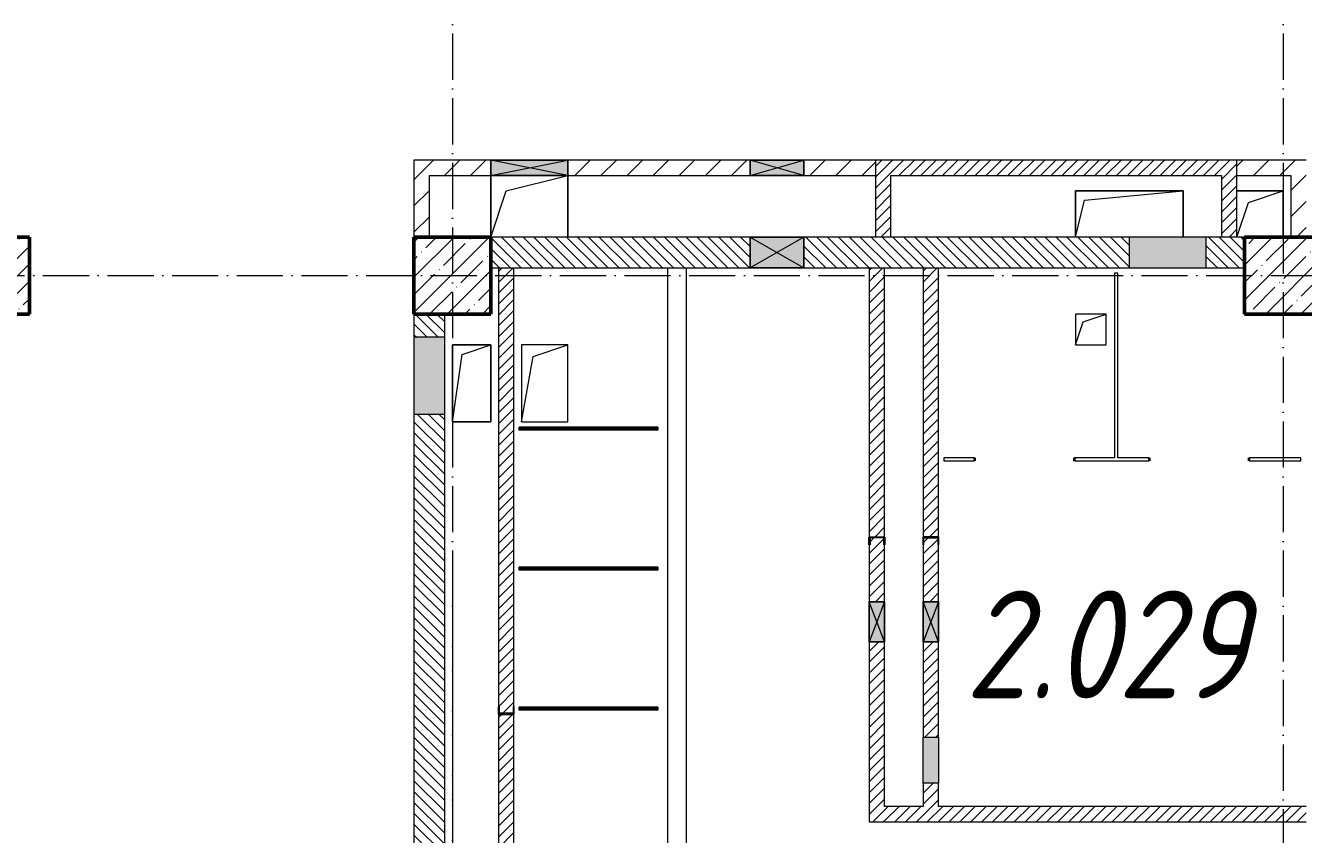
# Model space of a CAD drawing. Header units: millimetres. Extents: x -12989 to 629078, y -109036 to 555275.
# Drawn here: x 591543 to 599850, y 139083 to 144341 of the extents above; entities that cross this region are included whole.
import ezdxf

# ---------------------------------------------------------------- set-up
doc = ezdxf.new("R2010")
doc.units = ezdxf.units.MM
doc.linetypes.add('50_200_ШТРИХ_1Т_ш5_п1_п1_', pattern=[700, 500, -100, 0, -100])
for name, color, linetype, lineweight in [('A-DETL-GENF-OTLN', 7, 'Continuous', 9), ('A-DOOR-OPNG-MCUT', 7, 'Continuous', 35), ('A-FLOR-____-OTLN', 7, 'Continuous', 9), ('A-GENM-____-MCUT', 7, 'Continuous', 25), ('A-GENM-____-OTLN', 7, 'Continuous', 9), ('A-GENM-____-OTLN-1', 7, 'Continuous', 25), ('A-GLAZ-____-OTLN', 7, 'Continuous', 9), ('A-WALL-____-MCUT', 7, 'Continuous', 13), ('A-WALL-____-OTLN', 7, 'Continuous', 9), ('A-WALL-____-PATT-1', 7, 'Continuous', 9), ('A-WALL-FNSH-MCUT-1', 7, 'Continuous', 9), ('S-COLS-____-MCUT', 7, 'Continuous', 50), ('S-COLS-____-OTLN', 7, 'Continuous', 9), ('S-GRID-____-OTLN-1', 7, '50_200_ШТРИХ_1Т_ш5_п1_п1_', 9), ('Марки помещений', 7, 'Continuous', 9)]:
    doc.layers.add(name, color=color, linetype=linetype, lineweight=lineweight)
doc.layers.add('A-DOOR-____-OTLN-1', color=7, linetype='Continuous', lineweight=9, true_color=0xffffff)
doc.styles.add('ISOCPEUR_I_2', font='isocpeui.ttf', dxfattribs={"width": 0.85, "height": 2.3})
pattern_1 = [(135, (516567.8, 90784.41), (-35.35534, -35.35534), [])]
pattern_2 = [(45, (516567.8, 90784.41), (-35.35534, 35.35534), [])]
pattern_3 = [(45, (516567.8, 90784.41), (-84.85281, 84.85281), [])]

# ---------------------------------------------------------------- blocks, each defined once
blk = doc.blocks.new('BSC_Колонна _Прямоугольная - 500х500-V36-АР1_План отверстий 2 этажа в осях 1-64_Ю-ЯЯ')
at = {"layer": 'S-COLS-____-OTLN'}
h = blk.add_hatch(dxfattribs=at)
h.set_pattern_fill('FP_46', color=256, style=0, pattern_type=2)
h.set_pattern_definition([(45, (-83150, -51931.04), (-114.04925, 114.04925), []), (45, (-83035.95, -51931.04), (-114.04925, 114.04925), [201.613, -40.323, 3.353, -36.97])])
h.paths.add_polyline_path([(-250, -250), (250, -250), (250, 250), (-250, 250)], flags=0)
at = {"layer": 'S-COLS-____-MCUT'}
for p, q in [((250, 250), (-250, 250)), ((-250, 250), (-250, -250)), ((250, -250), (250, 250)), ((-250, -250), (250, -250))]:
    blk.add_line(p, q, dxfattribs=at)
blk = doc.blocks.new('BSC_Колонна _Прямоугольная - 500х500-V38-АР1_План отверстий 2 этажа в осях 1-64_Ю-ЯЯ')
at = {"layer": 'S-COLS-____-OTLN'}
h = blk.add_hatch(dxfattribs=at)
h.set_pattern_fill('FP_48', color=256, style=0, pattern_type=2)
h.set_pattern_definition([(315, (-51931.04, 74750), (114.04925, 114.04925), []), (315, (-51931.04, 74635.95), (114.04925, 114.04925), [201.613, -40.323, 3.353, -36.97])])
h.paths.add_polyline_path([(-250, 250), (-250, -250), (250, -250), (250, 250)], flags=0)
at = {"layer": 'S-COLS-____-MCUT'}
for p, q in [((250, 250), (-250, 250)), ((-250, 250), (-250, -250)), ((250, -250), (250, 250)), ((-250, -250), (250, -250))]:
    blk.add_line(p, q, dxfattribs=at)
blk = doc.blocks.new('BSC_Колонна _Прямоугольная - 500х500-25978818-АР1_План отверстий 2 этажа в осях 1-64_Ю-ЯЯ')
at = {"layer": 'S-COLS-____-OTLN'}
h = blk.add_hatch(dxfattribs=at)
h.set_pattern_fill('FP_66', color=256, style=0, pattern_type=2)
h.set_pattern_definition([(45, (-77750, -51931.04), (-114.04925, 114.04925), []), (45, (-77635.95, -51931.04), (-114.04925, 114.04925), [201.613, -40.323, 3.353, -36.97])])
h.paths.add_polyline_path([(-250, -250), (250, -250), (250, 250), (-250, 250)], flags=0)
at = {"layer": 'S-COLS-____-MCUT'}
for p, q in [((250, 250), (-250, 250)), ((-250, 250), (-250, -250)), ((250, -250), (250, 250)), ((-250, -250), (250, -250))]:
    blk.add_line(p, q, dxfattribs=at)
blk = doc.blocks.new('DOR_ДУ_распашная__1Ст_Прямоугольная_ШЕР - Вн_650х2100h_Кабинки С_у-17949503-АР1_План отверстий 2 этажа в осях 1-64_Ю-ЯЯ')
at = {"layer": 'A-DOOR-OPNG-MCUT'}
for p, q in [((-325, 10), (-325, -10)), ((325, -10), (325, 10))]:
    blk.add_line(p, q, dxfattribs=at)
blk = doc.blocks.new('154_Фахверк_СКБ_Швеллер - Тип_100_3960-28336466-АР1_План отверстий 2 этажа в осях 1-64_Ю-ЯЯ')
at = {"layer": 'A-GENM-____-MCUT'}
for p, q in [((175, 50), (125, 50)), ((125, 50), (125, -50)), ((128, 47), (175, 47)), ((128, -47), (128, 47)), ((175, 47), (175, 50)), ((125, -50), (175, -50)), ((175, -47), (128, -47)), ((175, -50), (175, -47))]:
    blk.add_line(p, q, dxfattribs=at)
blk = doc.blocks.new('154_Фахверк_СКБ_Швеллер - Тип_100_3960-28331862-АР1_План отверстий 2 этажа в осях 1-64_Ю-ЯЯ')
at = {"layer": 'A-GENM-____-MCUT'}
for p, q in [((175, 50), (125, 50)), ((125, 50), (125, -50)), ((128, 47), (175, 47)), ((128, -47), (128, 47)), ((175, 47), (175, 50)), ((125, -50), (175, -50)), ((175, -47), (128, -47)), ((175, -50), (175, -47))]:
    blk.add_line(p, q, dxfattribs=at)
blk = doc.blocks.new('154_Фахверк_СКБ_Швеллер - Тип_100_3960-28336563-АР1_План отверстий 2 этажа в осях 1-64_Ю-ЯЯ')
at = {"layer": 'A-GENM-____-MCUT'}
for p, q in [((125, 50), (175, 50)), ((125, -50), (125, 50)), ((128, 47), (128, -47)), ((175, 47), (128, 47)), ((175, 50), (175, 47)), ((175, -50), (125, -50)), ((128, -47), (175, -47)), ((175, -47), (175, -50))]:
    blk.add_line(p, q, dxfattribs=at)
blk = doc.blocks.new('131_Панель боковая - 900х1500-29281255-АР1_План отверстий 2 этажа в осях 1-64_Ю-ЯЯ')
at = {"layer": 'A-GENM-____-MCUT'}
for p, q in [((450, 5), (-450, 5)), ((-450, 5), (-450, -5)), ((450, -5), (450, 5)), ((-450, -5), (450, -5))]:
    blk.add_line(p, q, dxfattribs=at)
at = {"layer": 'A-GENM-____-OTLN'}
for p, q in [((-450, 10), (450, 10)), ((-450, 5), (-450, 10)), ((450, 10), (450, 5)), ((-450, -10), (-450, -5)), ((-450, -10), (450, -10)), ((450, -5), (450, -10))]:
    blk.add_line(p, q, dxfattribs=at)
blk = doc.blocks.new('AR_Отверстие Ниша - Лючок-32404312-АР1_План отверстий 2 этажа в осях 1-64_Ю-ЯЯ')
at = {"layer": 'A-GLAZ-____-OTLN'}
blk.add_hatch(color=256, dxfattribs=at).paths.add_polyline_path([(150, 50), (-150, 50), (-150, -50), (150, -50)], flags=0)
for p, q in [((-150, 50), (150, 50)), ((-150, -50), (-150, 50)), ((150, 50), (150, -50)), ((150, -50), (-150, -50))]:
    blk.add_line(p, q, dxfattribs=at)
blk = doc.blocks.new('AR_Отверстие Ниша - Лючок-32402011-АР1_План отверстий 2 этажа в осях 1-64_Ю-ЯЯ')
at = {"layer": 'A-GLAZ-____-OTLN'}
blk.add_hatch(color=256, dxfattribs=at).paths.add_polyline_path([(250, -100), (250, 100), (-250, 100), (-250, -100)], flags=0)
for p, q in [((250, 100), (-250, 100)), ((-250, 100), (-250, -100)), ((250, -100), (250, 100)), ((-250, -100), (250, -100))]:
    blk.add_line(p, q, dxfattribs=at)
blk = doc.blocks.new('AR_Отверстие Ниша - Лючок-32401948-АР1_План отверстий 2 этажа в осях 1-64_Ю-ЯЯ')
at = {"layer": 'A-GLAZ-____-OTLN'}
blk.add_hatch(color=256, dxfattribs=at).paths.add_polyline_path([(250, -100), (250, 100), (-250, 100), (-250, -100)], flags=0)
for p, q in [((250, 100), (-250, 100)), ((-250, 100), (-250, -100)), ((250, -100), (250, 100)), ((-250, -100), (250, -100))]:
    blk.add_line(p, q, dxfattribs=at)
blk = doc.blocks.new('AR_Отверстие прямоугольное _в плите_ - AR_Отверстие прямоугольное _в плите_-30459207-АР1_План отверстий 2 этажа в осях 1-64_Ю-ЯЯ')
at = {"layer": 'A-GENM-____-OTLN'}
for p, q in [((100, 100), (-100, 100)), ((-100, 100), (-100, -100)), ((-50, 50), (100, 100)), ((100, -100), (100, 100)), ((-100, -100), (-50, 50)), ((-100, -100), (100, -100))]:
    blk.add_line(p, q, dxfattribs=at)
blk = doc.blocks.new('AR_Отверстие прямоугольное _в плите_ - AR_Отверстие прямоугольное _в плите_-30459336-АР1_План отверстий 2 этажа в осях 1-64_Ю-ЯЯ')
at = {"layer": 'A-GENM-____-OTLN'}
for p, q in [((150, 250), (-150, 250)), ((-150, 250), (-150, -250)), ((-75, 175), (150, 250)), ((150, -250), (150, 250)), ((-150, -250), (-75, 175)), ((-150, -250), (150, -250))]:
    blk.add_line(p, q, dxfattribs=at)
blk = doc.blocks.new('AR_Отверстие прямоугольное _в плите_ - AR_Отверстие прямоугольное _в плите_-V158-АР1_План отверстий 2 этажа в осях 1-64_Ю-ЯЯ')
at = {"layer": 'A-GENM-____-OTLN'}
for p, q in [((125, 250), (-125, 250)), ((-125, 250), (-125, -250)), ((-62.5, 187.5), (125, 250)), ((125, -250), (125, 250)), ((-125, -250), (-62.5, 187.5)), ((-125, -250), (125, -250))]:
    blk.add_line(p, q, dxfattribs=at)
blk = doc.blocks.new('AR_Отверстие прямоугольное _в плите_ - AR_Отверстие прямоугольное _в плите_-30459430-АР1_План отверстий 2 этажа в осях 1-64_Ю-ЯЯ')
at = {"layer": 'A-GENM-____-OTLN'}
for p, q in [((350, 150), (-350, 150)), ((-350, 150), (-350, -150)), ((-350, -150), (-290, 90)), ((-290, 90), (350, 150)), ((350, -150), (350, 150))]:
    blk.add_line(p, q, dxfattribs=at)
blk = doc.blocks.new('AR_Отверстие прямоугольное _в плите_ - AR_Отверстие прямоугольное _в плите_-30552814-АР1_План отверстий 2 этажа в осях 1-64_Ю-ЯЯ')
at = {"layer": 'A-GENM-____-OTLN'}
for p, q in [((-250, 200), (-250, -200)), ((-150, 100), (250, 200)), ((250, -200), (250, 200)), ((-250, -200), (-150, 100))]:
    blk.add_line(p, q, dxfattribs=at)
blk = doc.blocks.new('AR_Отверстие прямоугольное _в плите_ - AR_Отверстие прямоугольное _в плите_-30459338-АР1_План отверстий 2 этажа в осях 1-64_Ю-ЯЯ')
at = {"layer": 'A-GENM-____-OTLN'}
for p, q in [((150, 150), (-150, 150)), ((-75, 75), (150, 150)), ((150, -150), (150, 150)), ((-150, -150), (-75, 75))]:
    blk.add_line(p, q, dxfattribs=at)
blk = doc.blocks.new('AR_Отверстие прямоугольное _в стене__БезПР - AR_Отверстие прямоугольное _в стене__БезПР-36788828-АР1_План отверстий 2 этажа в осях 1-64_Ю-ЯЯ')
at = {"layer": 'A-GLAZ-____-OTLN'}
blk.add_hatch(color=256, dxfattribs=at).paths.add_polyline_path([(-250, 50), (-250, -50), (250, -50), (250, 50)], flags=0)
at = {"layer": 'A-DETL-GENF-OTLN'}
for p, q in [((-250, -50), (-250, 50)), ((-250, 50), (250, 50)), ((250, 50), (-250, -50)), ((-250, 50), (250, -50)), ((250, 50), (-250, 50)), ((-250, 50), (-250, -50)), ((250, 50), (250, -50)), ((250, -50), (250, 50)), ((250, -50), (-250, -50)), ((-250, -50), (250, -50))]:
    blk.add_line(p, q, dxfattribs=at)
at = {"layer": 'A-GLAZ-____-OTLN'}
blk.add_line((250, 50), (-250, 50), dxfattribs=at)
blk = doc.blocks.new('AR_Отверстие прямоугольное _в стене__БезПР - AR_Отверстие прямоугольное _в стене__БезПР-36789349-АР1_План отверстий 2 этажа в осях 1-64_Ю-ЯЯ')
at = {"layer": 'A-GLAZ-____-OTLN'}
blk.add_hatch(color=256, dxfattribs=at).paths.add_polyline_path([(130, 50), (-130, 50), (-130, -50), (130, -50)], flags=0)
at = {"layer": 'A-DETL-GENF-OTLN'}
for p, q in [((-130, -50), (-130, 50)), ((-130, 50), (130, 50)), ((130, 50), (-130, -50)), ((-130, 50), (130, -50)), ((130, 50), (-130, 50)), ((-130, 50), (-130, -50)), ((130, 50), (130, -50)), ((130, -50), (130, 50)), ((130, -50), (-130, -50)), ((-130, -50), (130, -50))]:
    blk.add_line(p, q, dxfattribs=at)
at = {"layer": 'A-GLAZ-____-OTLN'}
blk.add_line((130, 50), (-130, 50), dxfattribs=at)
blk = doc.blocks.new('AR_Отверстие прямоугольное _в стене_ - AR_Отверстие прямоугольное _в стене__ОВ-36832991-АР1_План отверстий 2 этажа в осях 1-64_Ю-ЯЯ')
at = {"layer": 'A-GLAZ-____-OTLN'}
blk.add_hatch(color=256, dxfattribs=at).paths.add_polyline_path([(-175, 50), (-175, -50), (175, -50), (175, 50)], flags=0)
at = {"layer": 'A-DETL-GENF-OTLN'}
for p, q in [((-175, -50), (-175, 50)), ((-175, 50), (175, 50)), ((175, 50), (-175, -50)), ((-175, 50), (175, -50)), ((175, 50), (-175, 50)), ((-175, 50), (-175, -50)), ((175, 50), (175, -50)), ((175, -50), (175, 50)), ((175, -50), (-175, -50)), ((-175, -50), (175, -50))]:
    blk.add_line(p, q, dxfattribs=at)
blk = doc.blocks.new('AR_Отверстие прямоугольное _в стене__БезПР - AR_Отверстие прямоугольное _в стене__БезПР-36789443-АР1_План отверстий 2 этажа в осях 1-64_Ю-ЯЯ')
at = {"layer": 'A-GLAZ-____-OTLN'}
blk.add_hatch(color=256, dxfattribs=at).paths.add_polyline_path([(175, -100), (175, 100), (-175, 100), (-175, -100)], flags=0)
at = {"layer": 'A-DETL-GENF-OTLN'}
for p, q in [((-175, -100), (-175, 100)), ((-175, 100), (175, 100)), ((175, 100), (-175, -100)), ((-175, 100), (175, -100)), ((175, 100), (-175, 100)), ((-175, 100), (-175, -100)), ((175, 100), (175, -100)), ((175, -100), (175, 100)), ((175, -100), (-175, -100)), ((-175, -100), (175, -100))]:
    blk.add_line(p, q, dxfattribs=at)
at = {"layer": 'A-GLAZ-____-OTLN'}
blk.add_line((175, 100), (-175, 100), dxfattribs=at)
blk = doc.blocks.new('3эт')
at = {"layer": 'S-GRID-____-OTLN-1', "color": 251, "ltscale": 0.6, "true_color": 0x636466}
for p, q in [((361520.7, 4029.4), (361520.7, -46882.4)), ((366920.7, 4029.4), (366920.7, -46882.4)), ((352977.2, -34932.4), (387845.1, -34932.4)), ((361520.7, -36982.5), (361520.7, -78293.6))]:
    blk.add_line(p, q, dxfattribs=at)

msp = doc.modelspace()

# ---------------------------------------------------------------- hatches: boundary and pattern name
at = {"layer": 'A-WALL-____-PATT-1'}
h = msp.add_hatch(dxfattribs=at)
h.set_pattern_fill('FP_4', color=256, style=0, pattern_type=2)
h.set_pattern_definition(pattern_3)
h.paths.add_polyline_path([(596090.1466, 143365.4504), (596252.7976, 143365.4504), (596252.7976, 143465.4504), (595067.7976, 143465.4504), (595067.7976, 143365.4504)], flags=0)
h.paths.add_polyline_path([(597067.7976, 143365.4504), (597067.7976, 143465.4504), (596602.7976, 143465.4504), (596602.7976, 143365.4504)], flags=0)
h.paths.add_polyline_path([(594322.6459, 143365.4504), (594567.7976, 143365.4504), (594567.7976, 143465.4504), (594067.7976, 143465.4504), (594067.7976, 143365.4504), (594167.7976, 143365.4504)], flags=0)
h = msp.add_hatch(dxfattribs=at)
h.set_pattern_fill('FP_5', color=256, style=0, pattern_type=2)
h.set_pattern_definition(pattern_2)
h.paths.add_polyline_path([(599317.7976, 143365.4504), (599317.7976, 143465.4504), (597067.7976, 143465.4504), (597067.7976, 143365.4504), (597857.6472, 143365.4504)], flags=0)
h = msp.add_hatch(dxfattribs=at)
h.set_pattern_fill('FP_5', color=256, style=0, pattern_type=2)
h.set_pattern_definition(pattern_2)
h.paths.add_polyline_path([(599417.7976, 142965.4504), (599417.7976, 143465.4504), (599317.7976, 143465.4504), (599317.7976, 142965.4504)], flags=0)
h = msp.add_hatch(dxfattribs=at)
h.set_pattern_fill('FP_4', color=256, style=0, pattern_type=2)
h.set_pattern_definition(pattern_3)
h.paths.add_polyline_path([(599417.7976, 143365.4504), (599767.7976, 143365.4504), (599767.7976, 143465.4504), (599417.7976, 143465.4504)], flags=0)
h = msp.add_hatch(dxfattribs=at)
h.set_pattern_fill('FP_4', color=256, style=0, pattern_type=2)
h.set_pattern_definition(pattern_3)
h.paths.add_polyline_path([(599867.7976, 142965.4504), (599867.7976, 143465.4504), (599767.7976, 143465.4504), (599767.7976, 142965.4504)], flags=0)
h = msp.add_hatch(dxfattribs=at)
h.set_pattern_fill('FP_4', color=256, style=0, pattern_type=2)
h.set_pattern_definition(pattern_3)
h.paths.add_polyline_path([(594167.7976, 142965.4504), (594167.7976, 143365.4504), (594067.7976, 143365.4504), (594067.7976, 142965.4504)], flags=0)
h = msp.add_hatch(dxfattribs=at)
h.set_pattern_fill('FP_5', color=256, style=0, pattern_type=2)
h.set_pattern_definition(pattern_2)
h.paths.add_polyline_path([(597167.7976, 142965.4504), (597167.7976, 143365.4504), (597067.7976, 143365.4504), (597067.7976, 142965.4504)], flags=0)
h = msp.add_hatch(dxfattribs=at)
h.set_pattern_fill('FP_6', color=256, style=0, pattern_type=2)
h.set_pattern_definition(pattern_1)
h.paths.add_polyline_path([(598717.7976, 142765.4504), (598717.7976, 142965.4504), (596602.7976, 142965.4504), (596602.7976, 142765.4504), (597857.6472, 142765.4504)], flags=0)
h.paths.add_polyline_path([(599467.7976, 142765.4504), (599467.7976, 142965.4504), (599217.7976, 142965.4504), (599217.7976, 142765.4504)], flags=0)
h.paths.add_polyline_path([(596252.7976, 142765.4504), (596252.7976, 142965.4504), (594567.7976, 142965.4504), (594567.7976, 142765.4504), (596090.1466, 142765.4504)], flags=0)
h = msp.add_hatch(dxfattribs=at)
h.set_pattern_fill('FP_5', color=256, style=0, pattern_type=2)
h.set_pattern_definition(pattern_2)
h.paths.add_polyline_path([(594617.7976, 136915.4504), (594717.7976, 136915.4504), (594717.7976, 139865.4504), (594617.7976, 139865.4504), (594617.7976, 138322.5262)], flags=0)
h.paths.add_polyline_path([(594620.7976, 139868.4504), (594714.7976, 139868.4504), (594714.7976, 139915.4504), (594717.7976, 139915.4504), (594717.7976, 142765.4504), (594617.7976, 142765.4504), (594617.7976, 139915.4504), (594620.7976, 139915.4504)], flags=0)
h = msp.add_hatch(dxfattribs=at)
h.set_pattern_fill('FP_5', color=256, style=0, pattern_type=2)
h.set_pattern_definition(pattern_2)
h.paths.add_polyline_path([(597127.7976, 139165.4504), (597127.7976, 140335.4504), (597027.7976, 140335.4504), (597027.7976, 139165.4504)], flags=0)
h.paths.add_polyline_path([(597027.7976, 140595.4504), (597127.7976, 140595.4504), (597127.7976, 140965.4504), (597124.7976, 140965.4504), (597124.7976, 141012.4504), (597030.7976, 141012.4504), (597030.7976, 140965.4504), (597027.7976, 140965.4504)], flags=0)
h.paths.add_polyline_path([(597077.7976, 141015.4504), (597127.7976, 141015.4504), (597127.7976, 142765.4504), (597027.7976, 142765.4504), (597027.7976, 141015.4504), (597030.9891, 141015.4504)], flags=0)
h = msp.add_hatch(dxfattribs=at)
h.set_pattern_fill('FP_5', color=256, style=0, pattern_type=2)
h.set_pattern_definition(pattern_2)
h.paths.add_polyline_path([(597377.7976, 139265.4504), (597477.7976, 139265.4504), (597477.7976, 139415.4504), (597377.7976, 139415.4504)], flags=0)
h.paths.add_polyline_path([(597377.7976, 139715.4504), (597477.7976, 139715.4504), (597477.7976, 140335.4504), (597377.7976, 140335.4504)], flags=0)
h.paths.add_polyline_path([(597477.7976, 140595.4504), (597477.7976, 140965.4504), (597474.7976, 140965.4504), (597474.7976, 141012.4504), (597380.7976, 141012.4504), (597380.7976, 140965.4504), (597377.7976, 140965.4504), (597377.7976, 140595.4504), (597474.7976, 140595.4504)], flags=0)
h.paths.add_polyline_path([(597477.7976, 141015.4504), (597477.7976, 142765.4504), (597377.7976, 142765.4504), (597377.7976, 141015.4504), (597474.7976, 141015.4504)], flags=0)
h = msp.add_hatch(dxfattribs=at)
h.set_pattern_fill('FP_6', color=256, style=0, pattern_type=2)
h.set_pattern_definition(pattern_1)
h.paths.add_polyline_path([(594067.7976, 137715.4504), (594267.7976, 137715.4504), (594267.7976, 141815.4504), (594067.7976, 141815.4504), (594067.7976, 138322.5262)], flags=0)
h.paths.add_polyline_path([(594067.7976, 142315.4504), (594267.7976, 142315.4504), (594267.7976, 142465.4504), (594067.7976, 142465.4504)], flags=0)
h = msp.add_hatch(dxfattribs=at)
h.set_pattern_fill('FP_5', color=256, style=0, pattern_type=2)
h.set_pattern_definition(pattern_2)
h.paths.add_polyline_path([(599867.7976, 139165.4504), (599867.7976, 139265.4504), (597127.7976, 139265.4504), (597127.7976, 139165.4504), (599625.1479, 139165.4504)], flags=0)

# ---------------------------------------------------------------- linework, layer by layer
at = {"layer": 'A-FLOR-____-OTLN'}
for p, q in [((594567.7976, 142965.4504), (594567.7976, 143365.4504)), ((595067.7976, 143365.4504), (595067.7976, 142965.4504)), ((598367.7976, 143265.4504), (599067.7976, 143265.4504)), ((598367.7976, 142965.4504), (598367.7976, 143265.4504)), ((599067.7976, 143265.4504), (599067.7976, 142965.4504)), ((599417.7976, 143265.4504), (599717.7976, 143265.4504)), ((599717.7976, 143265.4504), (599717.7976, 142965.4504)), ((594317.7976, 142265.4504), (594567.7976, 142265.4504)), ((594317.7976, 141765.4504), (594317.7976, 142265.4504)), ((594567.7976, 142265.4504), (594567.7976, 141765.4504)), ((594567.7976, 141765.4504), (594317.7976, 141765.4504))]:
    msp.add_line(p, q, dxfattribs=at)
at = {"layer": 'A-WALL-____-MCUT'}
for p, q in [((596252.7976, 142965.4504), (594567.7976, 142965.4504)), ((598717.7976, 142965.4504), (596602.7976, 142965.4504)), ((599467.7976, 142965.4504), (599217.7976, 142965.4504)), ((594567.7976, 142765.4504), (596252.7976, 142765.4504)), ((596602.7976, 142765.4504), (598717.7976, 142765.4504)), ((599217.7976, 142765.4504), (599467.7976, 142765.4504)), ((594067.7976, 142465.4504), (594067.7976, 142315.4504)), ((594267.7976, 142315.4504), (594267.7976, 142465.4504)), ((594067.7976, 141815.4504), (594067.7976, 137715.4504)), ((594267.7976, 137715.4504), (594267.7976, 141815.4504))]:
    msp.add_line(p, q, dxfattribs=at)
at = {"layer": 'A-WALL-____-OTLN'}
for p, q in [((595717.7976, 138065.4504), (595717.7976, 142765.4504)), ((595837.7976, 142765.4504), (595837.7976, 137945.4504))]:
    msp.add_line(p, q, dxfattribs=at)
at = {"layer": 'A-WALL-FNSH-MCUT-1'}
for p, q in [((594067.7976, 143465.4504), (594067.7976, 142965.4504)), ((594567.7976, 143465.4504), (594067.7976, 143465.4504)), ((596252.7976, 143465.4504), (595067.7976, 143465.4504)), ((599867.7976, 143465.4504), (596602.7976, 143465.4504)), ((597067.7976, 143465.4504), (597067.7976, 142965.4504)), ((599417.7976, 142965.4504), (599417.7976, 143465.4504)), ((594167.7976, 142965.4504), (594167.7976, 143365.4504)), ((594167.7976, 143365.4504), (594567.7976, 143365.4504)), ((595067.7976, 143365.4504), (596252.7976, 143365.4504)), ((596602.7976, 143365.4504), (597067.7976, 143365.4504)), ((597167.7976, 142965.4504), (597167.7976, 143365.4504)), ((597167.7976, 143365.4504), (599317.7976, 143365.4504)), ((599317.7976, 143365.4504), (599317.7976, 142965.4504)), ((599417.7976, 143365.4504), (599767.7976, 143365.4504)), ((599767.7976, 143365.4504), (599767.7976, 142965.4504)), ((594617.7976, 142765.4504), (594617.7976, 139915.4504)), ((594717.7976, 139915.4504), (594717.7976, 142765.4504)), ((597027.7976, 142765.4504), (597027.7976, 141015.4504)), ((597127.7976, 141015.4504), (597127.7976, 142765.4504)), ((597377.7976, 142765.4504), (597377.7976, 141015.4504)), ((597477.7976, 141015.4504), (597477.7976, 142765.4504)), ((598622.7976, 142730.4504), (598622.7976, 141530.4504)), ((598642.7976, 142730.4504), (598622.7976, 142730.4504)), ((598642.7976, 141530.4504), (598642.7976, 142730.4504)), ((597712.7976, 141530.4504), (597512.7976, 141530.4504)), ((597512.7976, 141530.4504), (597512.7976, 141510.4504)), ((597512.7976, 141510.4504), (597712.7976, 141510.4504)), ((598622.7976, 141530.4504), (598362.7976, 141530.4504)), ((598362.7976, 141510.4504), (598847.7976, 141510.4504)), ((598847.7976, 141530.4504), (598642.7976, 141530.4504)), ((599832.7976, 141530.4504), (599497.7976, 141530.4504)), ((599497.7976, 141510.4504), (599832.7976, 141510.4504)), ((599832.7976, 141510.4504), (599832.7976, 141530.4504)), ((597027.7976, 140965.4504), (597027.7976, 140595.4504)), ((597127.7976, 140595.4504), (597127.7976, 140965.4504)), ((597377.7976, 140965.4504), (597377.7976, 140595.4504)), ((597477.7976, 140595.4504), (597477.7976, 140965.4504)), ((597027.7976, 140335.4504), (597027.7976, 139165.4504)), ((597127.7976, 139265.4504), (597127.7976, 140335.4504)), ((597377.7976, 140335.4504), (597377.7976, 139715.4504)), ((597477.7976, 139715.4504), (597477.7976, 140335.4504)), ((594617.7976, 139865.4504), (594617.7976, 136915.4504)), ((594717.7976, 136915.4504), (594717.7976, 139865.4504)), ((597377.7976, 139415.4504), (597377.7976, 139265.4504)), ((597477.7976, 139265.4504), (597477.7976, 139415.4504)), ((597377.7976, 139265.4504), (597127.7976, 139265.4504)), ((599867.7976, 139265.4504), (597477.7976, 139265.4504)), ((597027.7976, 139165.4504), (599867.7976, 139165.4504))]:
    msp.add_line(p, q, dxfattribs=at)

# ---------------------------------------------------------------- block references
msp.add_blockref('3эт', (232797.0902, 177647.8646))
at = {"layer": 'A-DOOR-____-OTLN-1', "rotation": 180}
for p in [(598037.7976, 141520.4504), (599172.7976, 141520.4504)]:
    msp.add_blockref('DOR_ДУ_распашная__1Ст_Прямоугольная_ШЕР - Вн_650х2100h_Кабинки С_у-17949503-АР1_План отверстий 2 этажа в осях 1-64_Ю-ЯЯ', p, dxfattribs=at)
at = {"layer": 'A-GENM-____-OTLN'}
for name, p in [('AR_Отверстие прямоугольное _в плите_ - AR_Отверстие прямоугольное _в плите_-30552814-АР1_План отверстий 2 этажа в осях 1-64_Ю-ЯЯ', (594817.7976, 143165.4504)), ('AR_Отверстие прямоугольное _в плите_ - AR_Отверстие прямоугольное _в плите_-30459430-АР1_План отверстий 2 этажа в осях 1-64_Ю-ЯЯ', (598717.7976, 143115.4504)), ('AR_Отверстие прямоугольное _в плите_ - AR_Отверстие прямоугольное _в плите_-30459338-АР1_План отверстий 2 этажа в осях 1-64_Ю-ЯЯ', (599567.7976, 143115.4504)), ('AR_Отверстие прямоугольное _в плите_ - AR_Отверстие прямоугольное _в плите_-30459207-АР1_План отверстий 2 этажа в осях 1-64_Ю-ЯЯ', (598467.7976, 142365.4504)), ('AR_Отверстие прямоугольное _в плите_ - AR_Отверстие прямоугольное _в плите_-V158-АР1_План отверстий 2 этажа в осях 1-64_Ю-ЯЯ', (594442.7976, 142015.4504)), ('AR_Отверстие прямоугольное _в плите_ - AR_Отверстие прямоугольное _в плите_-30459336-АР1_План отверстий 2 этажа в осях 1-64_Ю-ЯЯ', (594917.7976, 142015.4504))]:
    msp.add_blockref(name, p, dxfattribs=at)
at = {"layer": 'A-GENM-____-OTLN', "rotation": 180}
for p in [(595202.7976, 141720.4504), (595202.7976, 140810.4504), (595202.7976, 139900.4504)]:
    msp.add_blockref('131_Панель боковая - 900х1500-29281255-АР1_План отверстий 2 этажа в осях 1-64_Ю-ЯЯ', p, dxfattribs=at)
at = {"layer": 'A-GENM-____-OTLN-1'}
for name, p, rotation in [('154_Фахверк_СКБ_Швеллер - Тип_100_3960-28336563-АР1_План отверстий 2 этажа в осях 1-64_Ю-ЯЯ', (597077.7976, 141140.4504), 269.9999999999998), ('154_Фахверк_СКБ_Швеллер - Тип_100_3960-28336466-АР1_План отверстий 2 этажа в осях 1-64_Ю-ЯЯ', (597427.7976, 141140.4504), 269.9999999999998), ('154_Фахверк_СКБ_Швеллер - Тип_100_3960-28331862-АР1_План отверстий 2 этажа в осях 1-64_Ю-ЯЯ', (594667.7976, 139740.4504), 89.99999999999991)]:
    msp.add_blockref(name, p, dxfattribs=dict(at, rotation=rotation))
at = {"layer": 'A-GLAZ-____-OTLN'}
for name, p, rotation in [('AR_Отверстие прямоугольное _в стене__БезПР - AR_Отверстие прямоугольное _в стене__БезПР-36788828-АР1_План отверстий 2 этажа в осях 1-64_Ю-ЯЯ', (594817.7976, 143415.4504), 180), ('AR_Отверстие прямоугольное _в стене_ - AR_Отверстие прямоугольное _в стене__ОВ-36832991-АР1_План отверстий 2 этажа в осях 1-64_Ю-ЯЯ', (596427.7976, 143415.4504), 180), ('AR_Отверстие Ниша - Лючок-32402011-АР1_План отверстий 2 этажа в осях 1-64_Ю-ЯЯ', (594167.7976, 142065.4504), 269.9999999999999), ('AR_Отверстие прямоугольное _в стене__БезПР - AR_Отверстие прямоугольное _в стене__БезПР-36789349-АР1_План отверстий 2 этажа в осях 1-64_Ю-ЯЯ', (597077.7976, 140465.4504), 269.9999999999998), ('AR_Отверстие прямоугольное _в стене__БезПР - AR_Отверстие прямоугольное _в стене__БезПР-36789349-АР1_План отверстий 2 этажа в осях 1-64_Ю-ЯЯ', (597427.7976, 140465.4504), 269.9999999999998), ('AR_Отверстие Ниша - Лючок-32404312-АР1_План отверстий 2 этажа в осях 1-64_Ю-ЯЯ', (597427.7976, 139565.4504), 269.9999999999998)]:
    msp.add_blockref(name, p, dxfattribs=dict(at, rotation=rotation))
for name, p in [('AR_Отверстие прямоугольное _в стене__БезПР - AR_Отверстие прямоугольное _в стене__БезПР-36789443-АР1_План отверстий 2 этажа в осях 1-64_Ю-ЯЯ', (596427.7976, 142865.4504)), ('AR_Отверстие Ниша - Лючок-32401948-АР1_План отверстий 2 этажа в осях 1-64_Ю-ЯЯ', (598967.7976, 142865.4504))]:
    msp.add_blockref(name, p, dxfattribs=at)
at = {"layer": 'S-COLS-____-OTLN', "rotation": 89.9999999999999}
msp.add_blockref('BSC_Колонна _Прямоугольная - 500х500-V38-АР1_План отверстий 2 этажа в осях 1-64_Ю-ЯЯ', (591317.7976, 142715.4504), dxfattribs=at)
at = {"layer": 'S-COLS-____-OTLN'}
for name, p in [('BSC_Колонна _Прямоугольная - 500х500-25978818-АР1_План отверстий 2 этажа в осях 1-64_Ю-ЯЯ', (594317.7976, 142715.4504)), ('BSC_Колонна _Прямоугольная - 500х500-V36-АР1_План отверстий 2 этажа в осях 1-64_Ю-ЯЯ', (599717.7976, 142715.4504))]:
    msp.add_blockref(name, p, dxfattribs=at)

# ---------------------------------------------------------------- texts
at = {"layer": 'Марки помещений', "insert": (597650.3577, 140668.1149), "char_height": 700, "width": 785.65375, "attachment_point": 1, "style": 'ISOCPEUR_I_2'}
msp.add_mtext('2.029', dxfattribs=at)

doc.saveas('drawing.dxf')
